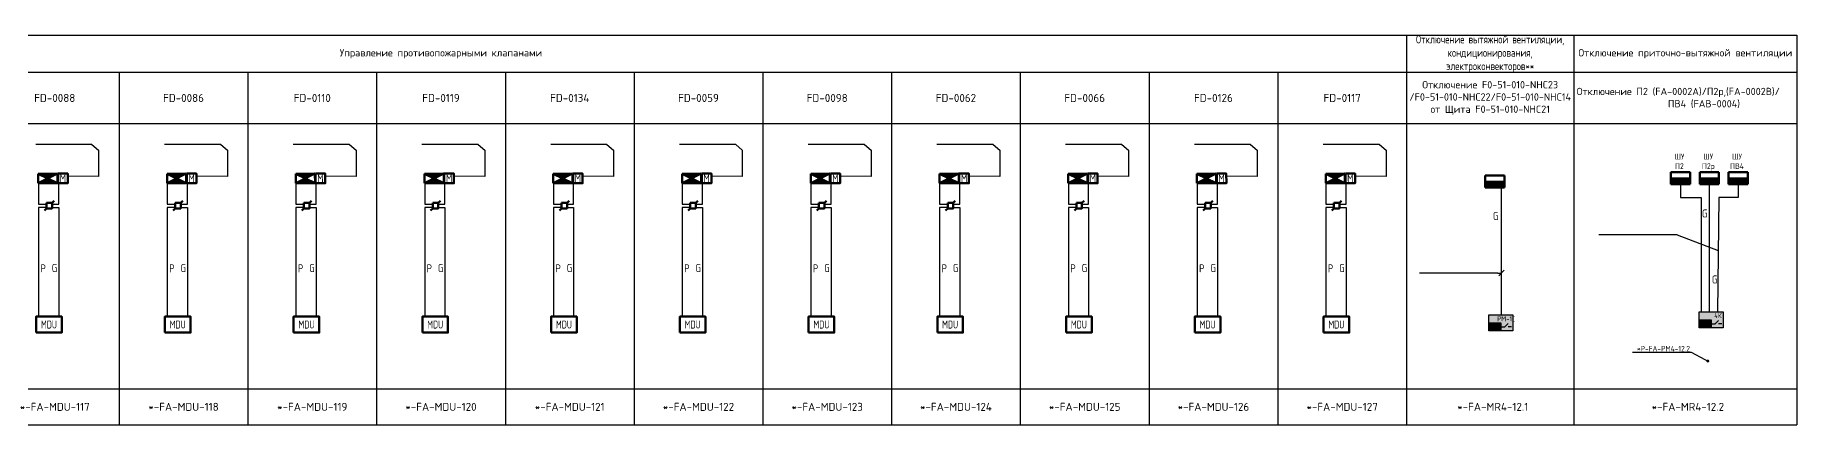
# Model space of a CAD drawing. Header units: millimetres. Extents: x 127230 to 906013, y -355313 to -209225.
# Drawn here: x 668006 to 723035, y -221383 to -209225 of the extents above; entities that cross this region are included whole.
import ezdxf
from ezdxf import colors
from ezdxf.entities.mleader import LeaderData, LeaderLine
from ezdxf.enums import TextEntityAlignment as Align
from ezdxf.math import Vec2, Vec3

# ---------------------------------------------------------------- set-up
doc = ezdxf.new("R2018")
doc.units = ezdxf.units.MM
doc.linetypes.add('Cплошная', pattern=[0])
for name, color, linetype in [('1.1. SAI_оборудование_текст', 6, 'Continuous'), ('__Оборудование_АУПТ', 5, 'Continuous'), ('ПС2', 230, 'Continuous')]:
    doc.layers.add(name, color=color, linetype=linetype)
for name, color, linetype, lineweight in [('14', 250, 'Continuous', 0), ('GM_текст', 250, 'Continuous', 9), ('АО Извещатели ПС', 1, 'Continuous', 50), ('АО ПС', 1, 'Continuous', 50), ('АТ_ПС_ИП_025', 1, 'Continuous', 25), ('АТ_ПС_ППКП_025', 5, 'Continuous', 25), ('АТ_ПС_Текст_025', 7, 'Continuous', 25), ('АТ_ПС_Трасса_100', 1, 'Continuous', 100), ('СПДС_Размерная линия', 150, 'Continuous', 15)]:
    doc.layers.add(name, color=color, linetype=linetype, lineweight=lineweight)
doc.styles.add('GLE_OASR_TextStyle', font='GOST2304A.ttf')
doc.styles.add('SAI', font='gost_0.ttf')
doc.styles.get("Standard").update_dxf_attribs({"font": 'gost_0.ttf'})
doc.styles.add('ГОСТ 2.304', font='CS_Gost2304.shx', dxfattribs={"width": 0.8})
doc.styles.add('Гост L', font='gost_0.ttf')
doc.styles.add('Текст Т', font='isocpeur.ttf')

# ---------------------------------------------------------------- blocks, each defined once
blk = doc.blocks.new('*U53')
at = {"color": 0, "lineweight": 30, "width": 1.001, "flags": 104}
blk.add_attdef('ТЕКСТ1', text='', height=2.5, dxfattribs=at).set_placement((0.55, 3.27), align=Align.TOP_LEFT)
at = {"color": 0, "lineweight": 0}
blk.add_wipeout([(0, 4.3), (16.02, 4.3), (16.02, 0), (0, 0)], dxfattribs=at)
blk = doc.blocks.new('*U54')
at = {"color": 0, "lineweight": 30, "width": 1.001, "flags": 104}
blk.add_attdef('ТЕКСТ1', text='', height=2.5, dxfattribs=at).set_placement((0.55, 3.27), align=Align.TOP_LEFT)
at = {"color": 0, "lineweight": 0}
blk.add_wipeout([(0, 4.3), (21.07, 4.3), (21.07, 0), (0, 0)], dxfattribs=at)
blk = doc.blocks.new('*U49')
at = {"linetype": 'Continuous', "lineweight": 25}
blk.add_wipeout([(-1.5, -1.5), (-1.5, 1.5), (1.5, 1.5), (1.5, -1.5)], dxfattribs=at)
at = {"color": 0, "linetype": 'Continuous', "lineweight": -2}
for p, q in [((1.5, 1.5), (2.63, 2.63)), ((-1.5, -1.5), (-2.63, -2.63))]:
    blk.add_line(p, q, dxfattribs=at)
blk.add_lwpolyline([(-1.5, 1.5), (1.5, 1.5), (1.5, -1.5), (-1.5, -1.5)], close=True, dxfattribs=at)
blk = doc.blocks.new('*U52')
at = {"linetype": 'Continuous', "lineweight": -2}
h = blk.add_hatch(color=0, dxfattribs=at)
h.dxf.hatch_style = 1
h.paths.add_polyline_path([(-6, 2.97), (-2.98, 1.48), (0, 2.97)])
h.paths.add_polyline_path([(-2.98, 1.48), (-6, -0.03), (0, -0.03), (0, 0)])
at = {"color": 0, "linetype": 'Continuous', "lineweight": -2}
for p, q in [((-6, -0.03), (-6, 2.97)), ((0, 2.97), (-6, 2.97)), ((-6, 2.97), (0, 0)), ((-6, -0.03), (0, 2.97)), ((0, -0.03), (0, 2.97)), ((0, 1.47), (0.18, 1.47)), ((-6, -0.03), (0, -0.03))]:
    blk.add_line(p, q, dxfattribs=at)
blk.add_lwpolyline([(0.18, 2.97), (3.18, 2.97), (3.18, -0.03), (0.18, -0.03)], close=True, dxfattribs=at)
at = {"color": 0, "linetype": 'Continuous', "lineweight": -2, "style": 'GLE_OASR_TextStyle'}
blk.add_text('М', height=2.5, dxfattribs=at).set_placement((1.68, 1.47), align=Align.MIDDLE_CENTER)
blk = doc.blocks.new('*U51')
at = {"color": 0, "linetype": 'Continuous', "lineweight": -2}
blk.add_lwpolyline([(-8, -0.03), (0, -0.03), (0, 4.97), (-8, 4.97)], close=True, dxfattribs=at)
at = {"color": 0, "linetype": 'Continuous', "lineweight": -2, "style": 'ГОСТ 2.304', "width": 0.8, "flags": 4}
blk.add_attdef('НАДПИСЬ', text='', height=2.5, dxfattribs=at).set_placement((-4, 2.47), align=Align.MIDDLE_CENTER)
blk = doc.blocks.new('*U50')
at = {"color": 0, "lineweight": 0}
blk.add_wipeout([(-2.08, 6.13), (-19.65, 6.12), (-19.65, 1.83), (-2.08, 1.83)], dxfattribs=at)
at = {"color": 0, "linetype": 'Cплошная', "lineweight": 25}
for q in [(-19.65, 1.83), (0, 0)]:
    blk.add_line((-2.08, 1.83), q, dxfattribs=at)
at = {"color": 0, "lineweight": 30, "flags": 104}
blk.add_attdef('ТЕКСТ1', text='', height=2.5, dxfattribs=at).set_placement((-2.99, 5.1), align=Align.TOP_RIGHT)
blk = doc.blocks.new('A$C8a5a76a5')
at = {"color": 18, "true_color": 0x000000}
blk.add_wipeout([(0, 500), (800, 500), (800, 250), (0, 250)], dxfattribs=at).dxf.layer = 'АО Извещатели ПС'
at = {"layer": 'АО ПС', "ltscale": 30, "true_color": 0x000000}
h = blk.add_hatch(color=18, dxfattribs=at)
h.dxf.hatch_style = 1
h.paths.add_polyline_path([(800, 250), (0, 250), (0, 0), (800, 0)])
at = {"color": 18, "lineweight": 35, "true_color": 0x000000}
blk.add_line((0, 250), (800, 250), dxfattribs=at)
at = {"layer": 'АО ПС', "color": 18, "ltscale": 30, "true_color": 0x000000}
for p, q in [((0, 0), (0, 500)), ((0, 500), (800, 500)), ((800, 500), (800, 0)), ((800, 0), (0, 0))]:
    blk.add_line(p, q, dxfattribs=at)
blk = doc.blocks.new('*U78')
at = {"true_color": 0xffffff, "transparency": 33554687}
h = blk.add_hatch(color=7, dxfattribs=at)
h.dxf.hatch_style = 1
h.paths.add_polyline_path([(15, 10), (15, 0), (0, 0), (0, 10)])
blk.add_hatch(color=256).paths.add_polyline_path([(0, 5), (0, 0), (7.5, 0), (7.5, 5)])
for points in [[(15, 10), (15, 0), (0, 0), (0, 10)], [(0, 5), (7.5, 5), (7.5, 0), (0, 0)]]:
    blk.add_lwpolyline(points, close=True)
for points in [[(8.1, 2.5), (10.1, 2.5), (12.2, 4.6)], [(14.2, 2.5), (12.2, 2.5), (12.2, 2.5)]]:
    blk.add_lwpolyline(points)
at = {"insert": (9.5, 9.2), "char_height": 3.2, "attachment_point": 1}
blk.add_mtext_dynamic_manual_height_columns('4К', width=4.866, gutter_width=20, heights=[0], dxfattribs=at)
at = {"layer": '1.1. SAI_оборудование_текст', "style": 'SAI', "flags": 8}
blk.add_attdef('NAME_ППКОП', (0, 11.6), '', height=4, dxfattribs=at)
blk = doc.blocks.new('_Dot')
at = {"color": 0, "linetype": 'ByBlock', "lineweight": -2}
blk.add_line((-0.5, 0), (-1, 0), dxfattribs=at)
at = {"color": 0, "linetype": 'ByBlock', "const_width": 0.5}
blk.add_lwpolyline([(-0.25, 0, 1), (0.25, 0, 1)], format="xyb", close=True, dxfattribs=at)
blk = doc.blocks.new('*U73')
at = {"color": 0, "linetype": 'Cплошная', "lineweight": 25}
blk.add_line((0, 0), (12.78, -4.83), dxfattribs=at)
at = {"color": 0, "lineweight": 30, "width": 1.001, "flags": 104}
blk.add_attdef('ТЕКСТ1', text='', height=2.5, dxfattribs=at).set_placement((-0.55, 3.27), align=Align.TOP_RIGHT)
at = {"color": 0, "lineweight": 0}
blk.add_wipeout([(0, 4.3), (-24.51, 4.3), (-24.51, 0), (0, 0)], dxfattribs=at)
at = {"color": 0, "linetype": 'Cплошная', "lineweight": 25}
blk.add_line((0, 0), (-24.51, 0), dxfattribs=at)
blk = doc.blocks.new('*U77')
at = {"color": 0, "linetype": 'Cплошная', "lineweight": 25}
blk.add_line((0, 0), (1, 0), dxfattribs=at)
at = {"color": 0, "lineweight": 30, "width": 1.001, "flags": 104}
blk.add_attdef('ТЕКСТ1', text='', height=2.5, dxfattribs=at).set_placement((-0.55, 3.27), align=Align.TOP_RIGHT)
at = {"color": 0, "lineweight": 0}
blk.add_wipeout([(0, 4.3), (-24.51, 4.3), (-24.51, 0), (0, 0)], dxfattribs=at)
at = {"color": 0, "linetype": 'Cплошная', "lineweight": 25}
blk.add_line((0, 0), (-24.51, 0), dxfattribs=at)
blk = doc.blocks.new('*U79')
at = {"true_color": 0xffffff, "transparency": 33554687}
h = blk.add_hatch(color=7, dxfattribs=at)
h.dxf.hatch_style = 1
h.paths.add_polyline_path([(15, 10), (15, 0), (0, 0), (0, 10)])
blk.add_hatch(color=256).paths.add_polyline_path([(0, 5), (0, 0), (7.5, 0), (7.5, 5)])
for points in [[(15, 10), (15, 0), (0, 0), (0, 10)], [(0, 5), (7.5, 5), (7.5, 0), (0, 0)]]:
    blk.add_lwpolyline(points, close=True)
for points in [[(8.1, 2.5), (10.1, 2.5), (12.2, 4.6)], [(14.2, 2.5), (12.2, 2.5), (12.2, 2.5)]]:
    blk.add_lwpolyline(points)
at = {"insert": (5.3, 9.2), "char_height": 3.2, "attachment_point": 1}
blk.add_mtext_dynamic_manual_height_columns('РМ-1С', width=4.866, gutter_width=20, heights=[0], dxfattribs=at)
at = {"layer": '1.1. SAI_оборудование_текст', "style": 'SAI', "flags": 8}
blk.add_attdef('NAME_ППКОП', (0, 11.6), '', height=4, dxfattribs=at)
blk = doc.blocks.new('*T85')
at = {"color": 7, "linetype": 'ByBlock', "transparency": 16777216}
for p, q in [((0, 0), (132841, 0)), ((0, 0), (0, -12158)), ((36195, 0), (36195, -12158)), ((40217, 0), (40217, -12158)), ((56303, 0), (56303, -12158)), ((60325, 0), (60325, -12158)), ((120650, 0), (120650, -12158)), ((125875, 0), (125875, -12158)), ((132841, 0), (132841, -12158)), ((0, -1156), (132841, -1156)), ((4022, -1156), (4022, -12158)), ((8043, -1156), (8043, -12158)), ((12065, -1156), (12065, -12158)), ((16087, -1156), (16087, -12158)), ((20108, -1156), (20108, -12158)), ((24130, -1156), (24130, -12158)), ((28152, -1156), (28152, -12158)), ((32173, -1156), (32173, -12158)), ((44238, -1156), (44238, -12158)), ((48260, -1156), (48260, -12158)), ((52282, -1156), (52282, -12158)), ((64347, -1156), (64347, -12158)), ((68368, -1156), (68368, -12158)), ((72390, -1156), (72390, -12158)), ((76412, -1156), (76412, -12158)), ((80433, -1156), (80433, -12158)), ((84455, -1156), (84455, -12158)), ((88477, -1156), (88477, -12158)), ((92498, -1156), (92498, -12158)), ((96520, -1156), (96520, -12158)), ((100542, -1156), (100542, -12158)), ((104563, -1156), (104563, -12158)), ((108585, -1156), (108585, -12158)), ((112607, -1156), (112607, -12158)), ((116628, -1156), (116628, -12158)), ((0, -2757), (132841, -2757)), ((0, -11040), (132841, -11040)), ((0, -12158), (132841, -12158))]:
    blk.add_line(p, q, dxfattribs=at)
at = {"transparency": 16777216, "attachment_point": 5, "style": 'Текст Т'}
for s, insert, char_height, width in [('Управление противопожарными клапанами', (18097, -578), 229.17, 36193.8), ('Управление противопожарными клапанами', (48260, -578), 229.17, 16085.47), ('Управление противопожарными клапанами', (90487, -578), 229.17, 60323.8), ('Отключение приточно-вытяжной вентиляции', (129358, -578), 229.17, 6964.49), ('Дистанционный пуск ^Jсистемы дымоудаления', (38206, -1957), 229.17, 4020.47), ('Дистанционный пуск ^Jсистемы дымоудаления', (58314, -1957), 229.17, 4020.47), ('Отключение F0-51-010-NHC23^J/F0-51-010-NHC22/F0-51-010-NHC14 от Щита F0-51-010-NHC21', (123263, -1957), 229.17, 5223.91), ('Отключение П2 (FA-0002A)/П2р,(FA-0002В)/             ПВ4 (FAB-0004)', (129358, -1957), 229.17, 6964.49), ('FD-0035', (26141, -1957), 229.2, 4020.47), ('FD-0099', (30162, -1957), 229.2, 4020.47), ('FD-0011', (66357, -1957), 229.2, 4020.47), ('FD-0033', (70379, -1957), 229.2, 4020.47), ('FD-0068', (74401, -1957), 229.2, 4020.47)]:
    blk.add_mtext(s, dxfattribs=dict(at, insert=insert, char_height=char_height, width=width))
at = {"transparency": 16777216, "insert": (123263, -578), "char_height": 250, "width": 5223.91, "attachment_point": 5}
blk.add_mtext('Отключение вытяжной вентиляции, кондиционирования, электроконвекторов**', dxfattribs=at)
at = {"color": 7, "transparency": 16777216, "attachment_point": 5, "style": 'Текст Т'}
for s, insert, char_height, width in [('Управление противопожарными клапанами', (38206, -578), 0.18, 4020.47), ('Управление противопожарными клапанами', (58314, -578), 0.18, 4020.47), ('FD-0015', (2011, -1957), 250, 4020.47), ('FD-0037', (6032, -1957), 250, 4020.47), ('SD-0005', (10054, -1957), 250, 4020.47), ('FD-0014', (14076, -1957), 250, 4020.47), ('FD-0036', (18097, -1957), 250, 4020.47), ('FD-0013', (22119, -1957), 250, 4020.47), ('FD-0047', (34184, -1957), 250, 4020.47), ('FD-0012', (42227, -1957), 250, 4020.47), ('FD-0034', (46249, -1957), 250, 4020.47), ('FD-0122', (50271, -1957), 250, 4020.47), ('FD-0135', (54292, -1957), 250, 4020.47), ('SD-0001', (62336, -1957), 250, 4020.47), ('FD-0088', (78422, -1957), 250, 4020.47), ('FD-0086', (82444, -1957), 250, 4020.47), ('FD-0110', (86466, -1957), 250, 4020.47), ('FD-0119', (90487, -1957), 250, 4020.47), ('FD-0134', (94509, -1957), 250, 4020.47), ('FD-0059', (98531, -1957), 250, 4020.47), ('FD-0098', (102552, -1957), 250, 4020.47), ('FD-0062', (106574, -1957), 250, 4020.47), ('FD-0066', (110596, -1957), 250, 4020.47), ('FD-0126', (114617, -1957), 250, 4020.47), ('FD-0117', (118639, -1957), 250, 4020.47), ('*-FA-MDU-100', (2011, -11599), 250, 4020.47), ('*-FA-MDU-101', (6032, -11599), 250, 4020.47), ('*-FA-MDU-102', (10054, -11599), 250, 4020.47), ('*-FA-MDU-103', (14076, -11599), 250, 4020.47), ('*-FA-MDU-104', (18097, -11599), 250, 4020.47), ('*-FA-MDU-105', (22119, -11599), 250, 4020.47), ('*-FA-MDU-106', (26141, -11599), 250, 4020.47), ('*-FA-MDU-107', (30162, -11599), 250, 4020.47), ('*-FA-MDU-108', (34184, -11599), 250, 4020.47), ('*-FA-SIB-12.1', (38206, -11599), 250, 4020.47), ('*-FA-MDU-109', (42227, -11599), 250, 4020.47), ('*-FA-MDU-110', (46249, -11599), 250, 4020.47), ('*-FA-MDU-111', (50271, -11599), 250, 4020.47), ('*-FA-MDU-112', (54292, -11599), 250, 4020.47), ('*-FA-SIB-12.2', (58314, -11599), 250, 4020.47), ('*-FA-MDU-113', (62336, -11599), 250, 4020.47), ('*-FA-MDU-114', (66357, -11599), 250, 4020.47), ('*-FA-MDU-115', (70379, -11599), 250, 4020.47), ('*-FA-MDU-116', (74401, -11599), 250, 4020.47), ('*-FA-MDU-117', (78422, -11599), 250, 4020.47), ('*-FA-MDU-118', (82444, -11599), 250, 4020.47), ('*-FA-MDU-119', (86466, -11599), 250, 4020.47), ('*-FA-MDU-120', (90487, -11599), 250, 4020.47), ('*-FA-MDU-121', (94509, -11599), 250, 4020.47), ('*-FA-MDU-122', (98531, -11599), 250, 4020.47), ('*-FA-MDU-123', (102552, -11599), 250, 4020.47), ('*-FA-MDU-124', (106574, -11599), 250, 4020.47), ('*-FA-MDU-125', (110596, -11599), 250, 4020.47), ('*-FA-MDU-126', (114617, -11599), 250, 4020.47), ('*-FA-MDU-127', (118639, -11599), 250, 4020.47), (' *-FA-MR4-12.1', (123263, -11599), 250, 5223.91), (' *-FA-MR4-12.2', (129358, -11599), 250, 6964.49)]:
    blk.add_mtext(s, dxfattribs=dict(at, insert=insert, char_height=char_height, width=width))

msp = doc.modelspace()

# ---------------------------------------------------------------- linework, layer by layer
at = {"layer": '14', "color": 6, "lineweight": 25}
for points in [[(668107, -213845), (668107, -214495), (668359, -214495)], [(672128, -213845), (672128, -214495), (672380, -214495)], [(676150, -213845), (676150, -214495), (676402, -214495)], [(680172, -213845), (680172, -214495), (680424, -214495)], [(684193, -213845), (684193, -214495), (684445, -214495)], [(688215, -213845), (688215, -214495), (688467, -214495)], [(692237, -213845), (692237, -214495), (692489, -214495)], [(696258, -213845), (696258, -214495), (696510, -214495)], [(700280, -213845), (700280, -214495), (700532, -214495)], [(704302, -213845), (704302, -214495), (704554, -214495)], [(708323, -213845), (708323, -214495), (708575, -214495)]]:
    msp.add_lwpolyline(points, dxfattribs=at)
at = {"layer": 'АТ_ПС_Трасса_100', "color": 92, "lineweight": 25, "ltscale": 100}
for points in [[(668531, -214495), (668739, -214495), (668739, -213847)], [(672553, -214495), (672761, -214495), (672761, -213847)], [(676575, -214495), (676783, -214495), (676783, -213847)], [(680596, -214495), (680804, -214495), (680804, -213847)], [(684618, -214495), (684826, -214495), (684826, -213847)], [(688640, -214495), (688848, -214495), (688848, -213847)], [(692661, -214495), (692869, -214495), (692869, -213847)], [(696683, -214495), (696891, -214495), (696891, -213847)], [(700705, -214495), (700913, -214495), (700913, -213847)], [(704726, -214495), (704934, -214495), (704934, -213847)], [(708748, -214495), (708956, -214495), (708956, -213847)], [(668531, -214602), (668739, -214602), (668739, -218004)], [(672553, -214602), (672761, -214602), (672761, -218004)], [(676575, -214602), (676783, -214602), (676783, -218004)], [(680596, -214602), (680804, -214602), (680804, -218004)], [(684618, -214602), (684826, -214602), (684826, -218004)], [(688640, -214602), (688848, -214602), (688848, -218004)], [(692661, -214602), (692869, -214602), (692869, -218004)], [(696683, -214602), (696891, -214602), (696891, -218004)], [(700705, -214602), (700913, -214602), (700913, -218004)], [(704726, -214602), (704934, -214602), (704934, -218004)], [(708748, -214602), (708956, -214602), (708956, -218004)]]:
    msp.add_lwpolyline(points, dxfattribs=at)
at = {"layer": 'АТ_ПС_Трасса_100', "color": 6, "lineweight": 25, "ltscale": 100}
for points in [[(668359, -214602), (668107, -214602), (668107, -218004)], [(672380, -214602), (672128, -214602), (672128, -218004)], [(676402, -214602), (676150, -214602), (676150, -218004)], [(680424, -214602), (680172, -214602), (680172, -218004)], [(684445, -214602), (684193, -214602), (684193, -218004)], [(688467, -214602), (688215, -214602), (688215, -218004)], [(692489, -214602), (692237, -214602), (692237, -218004)], [(696510, -214602), (696258, -214602), (696258, -218004)], [(700532, -214602), (700280, -214602), (700280, -218004)], [(704554, -214602), (704302, -214602), (704302, -218004)], [(708575, -214602), (708323, -214602), (708323, -218004)]]:
    msp.add_lwpolyline(points, dxfattribs=at)

# ---------------------------------------------------------------- block references
at = {"layer": '__Оборудование_АУПТ', "xscale": 50, "yscale": 50, "zscale": 50}
for name, p in [('*U78', (719981, -218355)), ('*U79', (713410, -218456))]:
    msp.add_blockref(name, p, dxfattribs=at)
at = {"layer": 'АТ_ПС_Текст_025', "linetype": 'Continuous'}
ref = msp.add_blockref('*U50', (669987, -212814), dxfattribs=dict(at, xscale=100, yscale=100, zscale=100))
lines = msp.add_mtext('230 В AC*** ', dxfattribs={"layer": '0', "color": 0, "insert": (669688, -212303), "char_height": 2.5, "attachment_point": 1})
ref.add_attrib('ТЕКСТ1', '', (669688, -212303), dxfattribs={"flags": 104}).embed_mtext(lines)
ref = msp.add_blockref('*U50', (674008, -212814), dxfattribs=dict(at, xscale=100, yscale=100, zscale=100))
lines = msp.add_mtext('230 В AC*** ', dxfattribs={"layer": '0', "color": 0, "insert": (673709, -212303), "char_height": 2.5, "attachment_point": 1})
ref.add_attrib('ТЕКСТ1', '', (673709, -212303), dxfattribs={"flags": 104}).embed_mtext(lines)
ref = msp.add_blockref('*U50', (678030, -212814), dxfattribs=dict(at, xscale=100, yscale=100, zscale=100))
lines = msp.add_mtext('230 В AC*** ', dxfattribs={"layer": '0', "color": 0, "insert": (677731, -212303), "char_height": 2.5, "attachment_point": 1})
ref.add_attrib('ТЕКСТ1', '', (677731, -212303), dxfattribs={"flags": 104}).embed_mtext(lines)
ref = msp.add_blockref('*U50', (682052, -212814), dxfattribs=dict(at, xscale=100, yscale=100, zscale=100))
lines = msp.add_mtext('230 В AC*** ', dxfattribs={"layer": '0', "color": 0, "insert": (681753, -212303), "char_height": 2.5, "attachment_point": 1})
ref.add_attrib('ТЕКСТ1', '', (681753, -212303), dxfattribs={"flags": 104}).embed_mtext(lines)
ref = msp.add_blockref('*U50', (686073, -212814), dxfattribs=dict(at, xscale=100, yscale=100, zscale=100))
lines = msp.add_mtext('230 В AC*** ', dxfattribs={"layer": '0', "color": 0, "insert": (685774, -212303), "char_height": 2.5, "attachment_point": 1})
ref.add_attrib('ТЕКСТ1', '', (685774, -212303), dxfattribs={"flags": 104}).embed_mtext(lines)
ref = msp.add_blockref('*U50', (690095, -212814), dxfattribs=dict(at, xscale=100, yscale=100, zscale=100))
lines = msp.add_mtext('230 В AC*** ', dxfattribs={"layer": '0', "color": 0, "insert": (689796, -212303), "char_height": 2.5, "attachment_point": 1})
ref.add_attrib('ТЕКСТ1', '', (689796, -212303), dxfattribs={"flags": 104}).embed_mtext(lines)
ref = msp.add_blockref('*U50', (694117, -212814), dxfattribs=dict(at, xscale=100, yscale=100, zscale=100))
lines = msp.add_mtext('230 В AC*** ', dxfattribs={"layer": '0', "color": 0, "insert": (693818, -212303), "char_height": 2.5, "attachment_point": 1})
ref.add_attrib('ТЕКСТ1', '', (693818, -212303), dxfattribs={"flags": 104}).embed_mtext(lines)
ref = msp.add_blockref('*U50', (698138, -212814), dxfattribs=dict(at, xscale=100, yscale=100, zscale=100))
lines = msp.add_mtext('230 В AC*** ', dxfattribs={"layer": '0', "color": 0, "insert": (697839, -212303), "char_height": 2.5, "attachment_point": 1})
ref.add_attrib('ТЕКСТ1', '', (697839, -212303), dxfattribs={"flags": 104}).embed_mtext(lines)
ref = msp.add_blockref('*U50', (702160, -212814), dxfattribs=dict(at, xscale=100, yscale=100, zscale=100))
lines = msp.add_mtext('230 В AC*** ', dxfattribs={"layer": '0', "color": 0, "insert": (701861, -212303), "char_height": 2.5, "attachment_point": 1})
ref.add_attrib('ТЕКСТ1', '', (701861, -212303), dxfattribs={"flags": 104}).embed_mtext(lines)
ref = msp.add_blockref('*U50', (706182, -212814), dxfattribs=dict(at, xscale=100, yscale=100, zscale=100))
lines = msp.add_mtext('230 В AC*** ', dxfattribs={"layer": '0', "color": 0, "insert": (705883, -212303), "char_height": 2.5, "attachment_point": 1})
ref.add_attrib('ТЕКСТ1', '', (705883, -212303), dxfattribs={"flags": 104}).embed_mtext(lines)
ref = msp.add_blockref('*U50', (710203, -212814), dxfattribs=dict(at, xscale=100, yscale=100, zscale=100))
lines = msp.add_mtext('230 В AC*** ', dxfattribs={"layer": '0', "color": 0, "insert": (709904, -212303), "char_height": 2.5, "attachment_point": 1})
ref.add_attrib('ТЕКСТ1', '', (709904, -212303), dxfattribs={"flags": 104}).embed_mtext(lines)
at = {"layer": 'ПС2', "color": 5, "lineweight": 50, "transparency": 33554687, "xscale": 100, "yscale": 100, "zscale": 100, "rotation": 0.1250381865928775}
for p in [(668702, -213841), (672724, -213841), (676746, -213841), (680767, -213841), (684789, -213841), (688811, -213841), (692832, -213841), (696854, -213841), (700876, -213841), (704897, -213841), (708919, -213841)]:
    msp.add_blockref('*U52', p, dxfattribs=at)
at = {"layer": 'СПДС_Размерная линия', "color": 18, "true_color": 0x000000, "xscale": 0.75, "yscale": 0.75, "zscale": 0.75}
for p in [(719102, -213873), (720002, -213873), (720902, -213873), (713300, -213974)]:
    msp.add_blockref('A$C8a5a76a5', p, dxfattribs=at)

# ---------------------------------------------------------------- texts
at = {"layer": 'АТ_ПС_Текст_025', "char_height": 250, "attachment_point": 5, "style": 'GLE_OASR_TextStyle'}
for s, width, insert in [('G', 250, (713630, -214866)), ('G', 1237.88, (720159, -214788)), ('P', 1237.88, (668253, -216500)), ('G', 1237.88, (668608, -216491)), ('P', 1237.88, (672275, -216500)), ('G', 1237.88, (672630, -216491)), ('P', 1237.88, (676296, -216500)), ('G', 1237.88, (676652, -216491)), ('P', 1237.88, (680318, -216500)), ('G', 1237.88, (680673, -216491)), ('P', 1237.88, (684340, -216500)), ('G', 1237.88, (684695, -216491)), ('P', 1237.88, (688361, -216500)), ('G', 1237.88, (688717, -216491)), ('P', 1237.88, (692383, -216500)), ('G', 1237.88, (692738, -216491)), ('P', 1237.88, (696405, -216500)), ('G', 1237.88, (696760, -216491)), ('P', 1237.88, (700426, -216500)), ('G', 1237.88, (700782, -216491)), ('P', 1237.88, (704448, -216500)), ('G', 1237.88, (704803, -216491)), ('P', 1237.88, (708470, -216500)), ('G', 1237.88, (708825, -216491)), ('G', 1237.88, (720469, -216848))]:
    msp.add_mtext_dynamic_manual_height_columns(s, width=width, gutter_width=12.5, heights=[0], dxfattribs=dict(at, insert=insert))

# ---------------------------------------------------------------- leaders
at = {"layer": 'GM_текст'}
ml = msp.add_multileader_mtext('Standard', dxfattribs=at)
ml.set_content('*{\\H0.95833x;P-FA-PM4-12.2}', color=256, style='Гост L')
ml.set_leader_properties()
ml.set_arrow_properties(name='DOT')
ml.build(insert=Vec2(0, 0))
ml.multileader.update_dxf_attribs({"has_text_frame": 1, "text_left_attachment_type": 6, "text_right_attachment_type": 6, "dogleg_length": 0.36, "arrow_head_size": 90})
ctx = ml.context
ctx.base_point, ctx.char_height, ctx.arrow_head_size, ctx.landing_gap_size, ctx.plane_origin = Vec3(718253, -219131), 180, 90, 50, Vec3(714387, -215712)
ctx.left_attachment, ctx.right_attachment, ctx.text_align_type = 6, 6, 2
notes = []
notes.append((ctx, [(1, (1, 1, 0), (719750, -219131), (-1, 0), 0.36, [(1, [(720255, -219395)], 0, [])])]))
ctx.mtext.insert, ctx.mtext.width, ctx.mtext.defined_height, ctx.mtext.alignment, ctx.mtext.flow_direction = Vec3(719699, -218915), 2063.07, 100, 3, 5
for ctx, leaders in notes:
    for number, flags, end, landing, length, lines in leaders:
        leader = LeaderData()
        leader.index, (leader.has_last_leader_line, leader.has_dogleg_vector, leader.attachment_direction) = number, flags
        leader.last_leader_point, leader.dogleg_vector, leader.dogleg_length = Vec3(end), Vec3(landing), length
        for number, points, colour, breaks in lines:
            line = LeaderLine()
            line.index, line.vertices, line.color, line.breaks = number, Vec3.list(points), colors.encode_raw_color(colour), breaks
            leader.lines.append(line)
        ctx.leaders.append(leader)

# ---------------------------------------------------------------- next in the draw order: linework, layer by layer
at = {"layer": '14', "color": 6, "lineweight": 25}
for points in [[(669987, -212814), (669987, -213633), (669020, -213628)], [(674008, -212814), (674008, -213633), (673041, -213628)], [(678030, -212814), (678030, -213633), (677063, -213628)], [(682052, -212814), (682052, -213633), (681085, -213628)], [(686073, -212814), (686073, -213633), (685106, -213628)], [(690095, -212814), (690095, -213633), (689128, -213628)], [(694117, -212814), (694117, -213633), (693150, -213628)], [(698138, -212814), (698138, -213633), (697171, -213628)], [(702160, -212814), (702160, -213633), (701193, -213628)], [(706182, -212814), (706182, -213633), (705215, -213628)], [(710203, -212814), (710203, -213633), (709236, -213628)]]:
    msp.add_lwpolyline(points, dxfattribs=at)
at = {"layer": 'АТ_ПС_Трасса_100', "color": 92, "lineweight": 25, "ltscale": 100}
for points in [[(713798, -213974), (713798, -214394), (713800, -214394), (713800, -217956)], [(719402, -213873), (719402, -214292), (720047, -214292), (720047, -217855)], [(720302, -213873), (720302, -217855)], [(721202, -213873), (721202, -214292), (720600, -214292), (720554, -217855)]]:
    msp.add_lwpolyline(points, dxfattribs=at)

# ---------------------------------------------------------------- next in the draw order: block references
at = {"layer": 'АТ_ПС_Текст_025', "transparency": 33554636}
ref = msp.add_blockref('*U53', (668798, -214670), dxfattribs=dict(at, xscale=99.99980000000001, yscale=99.99980000000001, zscale=99.99980000000001))
lines = msp.add_mtext('\\W1.0010;*FA-XK-117', dxfattribs={"layer": '0', "color": 0, "insert": (668852, -214343), "char_height": 2.5, "attachment_point": 1})
ref.add_attrib('ТЕКСТ1', '', (668852, -214343), dxfattribs={"flags": 104}).embed_mtext(lines)
ref = msp.add_blockref('*U53', (672819, -214670), dxfattribs=dict(at, xscale=99.99980000000001, yscale=99.99980000000001, zscale=99.99980000000001))
lines = msp.add_mtext('\\W1.0010;*FA-XK-118', dxfattribs={"layer": '0', "color": 0, "insert": (672874, -214343), "char_height": 2.5, "attachment_point": 1})
ref.add_attrib('ТЕКСТ1', '', (672874, -214343), dxfattribs={"flags": 104}).embed_mtext(lines)
ref = msp.add_blockref('*U53', (676841, -214670), dxfattribs=dict(at, xscale=99.99980000000001, yscale=99.99980000000001, zscale=99.99980000000001))
lines = msp.add_mtext('\\W1.0010;*FA-XK-119', dxfattribs={"layer": '0', "color": 0, "insert": (676896, -214343), "char_height": 2.5, "attachment_point": 1})
ref.add_attrib('ТЕКСТ1', '', (676896, -214343), dxfattribs={"flags": 104}).embed_mtext(lines)
ref = msp.add_blockref('*U53', (680863, -214670), dxfattribs=dict(at, xscale=99.99980000000001, yscale=99.99980000000001, zscale=99.99980000000001))
lines = msp.add_mtext('\\W1.0010;*FA-XK-120', dxfattribs={"layer": '0', "color": 0, "insert": (680917, -214343), "char_height": 2.5, "attachment_point": 1})
ref.add_attrib('ТЕКСТ1', '', (680917, -214343), dxfattribs={"flags": 104}).embed_mtext(lines)
ref = msp.add_blockref('*U53', (684884, -214670), dxfattribs=dict(at, xscale=99.99980000000001, yscale=99.99980000000001, zscale=99.99980000000001))
lines = msp.add_mtext('\\W1.0010;*FA-XK-121', dxfattribs={"layer": '0', "color": 0, "insert": (684939, -214343), "char_height": 2.5, "attachment_point": 1})
ref.add_attrib('ТЕКСТ1', '', (684939, -214343), dxfattribs={"flags": 104}).embed_mtext(lines)
ref = msp.add_blockref('*U53', (688906, -214670), dxfattribs=dict(at, xscale=99.99980000000001, yscale=99.99980000000001, zscale=99.99980000000001))
lines = msp.add_mtext('\\W1.0010;*FA-XK-122', dxfattribs={"layer": '0', "color": 0, "insert": (688961, -214343), "char_height": 2.5, "attachment_point": 1})
ref.add_attrib('ТЕКСТ1', '', (688961, -214343), dxfattribs={"flags": 104}).embed_mtext(lines)
ref = msp.add_blockref('*U53', (692928, -214670), dxfattribs=dict(at, xscale=99.99980000000001, yscale=99.99980000000001, zscale=99.99980000000001))
lines = msp.add_mtext('\\W1.0010;*FA-XK-123', dxfattribs={"layer": '0', "color": 0, "insert": (692982, -214343), "char_height": 2.5, "attachment_point": 1})
ref.add_attrib('ТЕКСТ1', '', (692982, -214343), dxfattribs={"flags": 104}).embed_mtext(lines)
ref = msp.add_blockref('*U53', (696949, -214670), dxfattribs=dict(at, xscale=99.99980000000001, yscale=99.99980000000001, zscale=99.99980000000001))
lines = msp.add_mtext('\\W1.0010;*FA-XK-124', dxfattribs={"layer": '0', "color": 0, "insert": (697004, -214343), "char_height": 2.5, "attachment_point": 1})
ref.add_attrib('ТЕКСТ1', '', (697004, -214343), dxfattribs={"flags": 104}).embed_mtext(lines)
ref = msp.add_blockref('*U53', (700971, -214670), dxfattribs=dict(at, xscale=99.99980000000001, yscale=99.99980000000001, zscale=99.99980000000001))
lines = msp.add_mtext('\\W1.0010;*FA-XK-125', dxfattribs={"layer": '0', "color": 0, "insert": (701026, -214343), "char_height": 2.5, "attachment_point": 1})
ref.add_attrib('ТЕКСТ1', '', (701026, -214343), dxfattribs={"flags": 104}).embed_mtext(lines)
ref = msp.add_blockref('*U53', (704993, -214670), dxfattribs=dict(at, xscale=99.99980000000001, yscale=99.99980000000001, zscale=99.99980000000001))
lines = msp.add_mtext('\\W1.0010;*FA-XK-126', dxfattribs={"layer": '0', "color": 0, "insert": (705047, -214343), "char_height": 2.5, "attachment_point": 1})
ref.add_attrib('ТЕКСТ1', '', (705047, -214343), dxfattribs={"flags": 104}).embed_mtext(lines)
ref = msp.add_blockref('*U53', (709014, -214670), dxfattribs=dict(at, xscale=99.99980000000001, yscale=99.99980000000001, zscale=99.99980000000001))
lines = msp.add_mtext('\\W1.0010;*FA-XK-127', dxfattribs={"layer": '0', "color": 0, "insert": (709069, -214343), "char_height": 2.5, "attachment_point": 1})
ref.add_attrib('ТЕКСТ1', '', (709069, -214343), dxfattribs={"flags": 104}).embed_mtext(lines)
at = {"layer": 'АТ_ПС_Текст_025', "transparency": 33554636, "xscale": 99.99980000000001, "yscale": 99.99980000000001, "zscale": 99.99980000000001, "rotation": 90.0000000004073}
for p in [(669256, -217233), (672013, -217233), (673278, -217233), (676034, -217233), (677300, -217233), (680056, -217233), (681321, -217233), (684078, -217233), (685343, -217233), (688099, -217233), (689365, -217233), (692121, -217233), (693386, -217233), (696143, -217233), (697408, -217233), (700164, -217233), (701430, -217233), (704186, -217233), (705451, -217233), (708208, -217233), (709473, -217233)]:
    msp.add_blockref('*U54', p, dxfattribs=at)

# ---------------------------------------------------------------- next in the draw order: texts
at = {"layer": 'GM_текст', "color": 7, "ltscale": 100, "char_height": 180, "width": 600, "attachment_point": 1, "style": 'GLE_OASR_TextStyle'}
for s, insert in [('\\pxqc;ШУ \\PП2 ', (719069, -212920)), ('\\pxqc;ШУ \\PП2р ', (719969, -212920)), ('\\pxqc;ШУ ПВ4', (720869, -212920))]:
    msp.add_mtext(s, dxfattribs=dict(at, insert=insert))

# ---------------------------------------------------------------- next in the draw order: wipeouts: each hides what was drawn before it
at = {"lineweight": 25}
for points in [[(668036, -218004), (668836, -218004), (668836, -218504), (668036, -218504)], [(672057, -218004), (672857, -218004), (672857, -218504), (672057, -218504)], [(676079, -218004), (676879, -218004), (676879, -218504), (676079, -218504)], [(680101, -218004), (680901, -218004), (680901, -218504), (680101, -218504)], [(684122, -218004), (684922, -218004), (684922, -218504), (684122, -218504)], [(688144, -218004), (688944, -218004), (688944, -218504), (688144, -218504)], [(692166, -218004), (692966, -218004), (692966, -218504), (692166, -218504)], [(696187, -218004), (696987, -218004), (696987, -218504), (696187, -218504)], [(700209, -218004), (701009, -218004), (701009, -218504), (700209, -218504)], [(704231, -218004), (705031, -218004), (705031, -218504), (704231, -218504)], [(708252, -218004), (709052, -218004), (709052, -218504), (708252, -218504)]]:
    msp.add_wipeout(points, dxfattribs=at).dxf.layer = 'АТ_ПС_Трасса_100'

# ---------------------------------------------------------------- next in the draw order: block references
at = {"layer": 'АТ_ПС_ИП_025', "lineweight": 50, "xscale": 57.51779866433964, "yscale": 57.51779866433964, "zscale": 57.51779866433964}
for p in [(668445, -214545), (672467, -214545), (676488, -214545), (680510, -214545), (684532, -214545), (688553, -214545), (692575, -214545), (696597, -214545), (700618, -214545), (704640, -214545), (708662, -214545)]:
    msp.add_blockref('*U49', p, dxfattribs=at)
at = {"layer": 'АТ_ПС_ППКП_025', "color": 1, "linetype": 'Continuous', "lineweight": 50}
ref = msp.add_blockref('*U51', (668835, -218501), dxfattribs=dict(at, xscale=100, yscale=100, zscale=100))
ref.add_attrib('НАДПИСЬ', 'MDU', dxfattribs={"layer": '0', "color": 0, "linetype": 'Continuous', "lineweight": -2, "height": 250, "style": 'ГОСТ 2.304', "width": 0.8}).set_placement((668436, -218254), align=Align.MIDDLE_CENTER)
ref = msp.add_blockref('*U51', (672857, -218501), dxfattribs=dict(at, xscale=100, yscale=100, zscale=100))
ref.add_attrib('НАДПИСЬ', 'MDU', dxfattribs={"layer": '0', "color": 0, "linetype": 'Continuous', "lineweight": -2, "height": 250, "style": 'ГОСТ 2.304', "width": 0.8}).set_placement((672457, -218254), align=Align.MIDDLE_CENTER)
ref = msp.add_blockref('*U51', (676879, -218501), dxfattribs=dict(at, xscale=100, yscale=100, zscale=100))
ref.add_attrib('НАДПИСЬ', 'MDU', dxfattribs={"layer": '0', "color": 0, "linetype": 'Continuous', "lineweight": -2, "height": 250, "style": 'ГОСТ 2.304', "width": 0.8}).set_placement((676479, -218254), align=Align.MIDDLE_CENTER)
ref = msp.add_blockref('*U51', (680900, -218501), dxfattribs=dict(at, xscale=100, yscale=100, zscale=100))
ref.add_attrib('НАДПИСЬ', 'MDU', dxfattribs={"layer": '0', "color": 0, "linetype": 'Continuous', "lineweight": -2, "height": 250, "style": 'ГОСТ 2.304', "width": 0.8}).set_placement((680501, -218254), align=Align.MIDDLE_CENTER)
ref = msp.add_blockref('*U51', (684922, -218501), dxfattribs=dict(at, xscale=100, yscale=100, zscale=100))
ref.add_attrib('НАДПИСЬ', 'MDU', dxfattribs={"layer": '0', "color": 0, "linetype": 'Continuous', "lineweight": -2, "height": 250, "style": 'ГОСТ 2.304', "width": 0.8}).set_placement((684522, -218254), align=Align.MIDDLE_CENTER)
ref = msp.add_blockref('*U51', (688944, -218501), dxfattribs=dict(at, xscale=100, yscale=100, zscale=100))
ref.add_attrib('НАДПИСЬ', 'MDU', dxfattribs={"layer": '0', "color": 0, "linetype": 'Continuous', "lineweight": -2, "height": 250, "style": 'ГОСТ 2.304', "width": 0.8}).set_placement((688544, -218254), align=Align.MIDDLE_CENTER)
ref = msp.add_blockref('*U51', (692965, -218501), dxfattribs=dict(at, xscale=100, yscale=100, zscale=100))
ref.add_attrib('НАДПИСЬ', 'MDU', dxfattribs={"layer": '0', "color": 0, "linetype": 'Continuous', "lineweight": -2, "height": 250, "style": 'ГОСТ 2.304', "width": 0.8}).set_placement((692566, -218254), align=Align.MIDDLE_CENTER)
ref = msp.add_blockref('*U51', (696987, -218501), dxfattribs=dict(at, xscale=100, yscale=100, zscale=100))
ref.add_attrib('НАДПИСЬ', 'MDU', dxfattribs={"layer": '0', "color": 0, "linetype": 'Continuous', "lineweight": -2, "height": 250, "style": 'ГОСТ 2.304', "width": 0.8}).set_placement((696587, -218254), align=Align.MIDDLE_CENTER)
ref = msp.add_blockref('*U51', (701009, -218501), dxfattribs=dict(at, xscale=100, yscale=100, zscale=100))
ref.add_attrib('НАДПИСЬ', 'MDU', dxfattribs={"layer": '0', "color": 0, "linetype": 'Continuous', "lineweight": -2, "height": 250, "style": 'ГОСТ 2.304', "width": 0.8}).set_placement((700609, -218254), align=Align.MIDDLE_CENTER)
ref = msp.add_blockref('*U51', (705030, -218501), dxfattribs=dict(at, xscale=100, yscale=100, zscale=100))
ref.add_attrib('НАДПИСЬ', 'MDU', dxfattribs={"layer": '0', "color": 0, "linetype": 'Continuous', "lineweight": -2, "height": 250, "style": 'ГОСТ 2.304', "width": 0.8}).set_placement((704631, -218254), align=Align.MIDDLE_CENTER)
ref = msp.add_blockref('*U51', (709052, -218501), dxfattribs=dict(at, xscale=100, yscale=100, zscale=100))
ref.add_attrib('НАДПИСЬ', 'MDU', dxfattribs={"layer": '0', "color": 0, "linetype": 'Continuous', "lineweight": -2, "height": 250, "style": 'ГОСТ 2.304', "width": 0.8}).set_placement((708652, -218254), align=Align.MIDDLE_CENTER)
at = {"layer": 'АТ_ПС_Текст_025', "transparency": 33554636}
ref = msp.add_blockref('*U73', (719301, -215457), dxfattribs=dict(at, xscale=99.99980000000001, yscale=99.99980000000001, zscale=99.99980000000001))
lines = msp.add_mtext('\\W1.0010;*C-FA-MR4-12.2-001\\P*C-FA-MR4-12.2-002\\P*C-FA-MR4-12.2-003', dxfattribs={"layer": '0', "color": 0, "insert": (719246, -215130), "char_height": 2.5, "attachment_point": 1})
ref.add_attrib('ТЕКСТ1', '', (719246, -215130), dxfattribs={"flags": 104}).embed_mtext(lines)
ref = msp.add_blockref('*U77', (713697, -216656), dxfattribs=dict(at, xscale=99.99980000000001, yscale=99.99980000000001, zscale=99.99980000000001))
lines = msp.add_mtext('\\W1.0010;*C-FA-MR1-11.2-001', dxfattribs={"layer": '0', "color": 0, "insert": (713643, -216329), "char_height": 2.5, "attachment_point": 1})
ref.add_attrib('ТЕКСТ1', '', (713643, -216329), dxfattribs={"flags": 104}).embed_mtext(lines)

# ---------------------------------------------------------------- next in the draw order: linework, layer by layer
msp.add_lwpolyline([(713890, -216556), (713730, -216736)])

# ---------------------------------------------------------------- next in the draw order: block references
msp.add_blockref('*T85', (590194, -209225))

doc.saveas('drawing.dxf')
